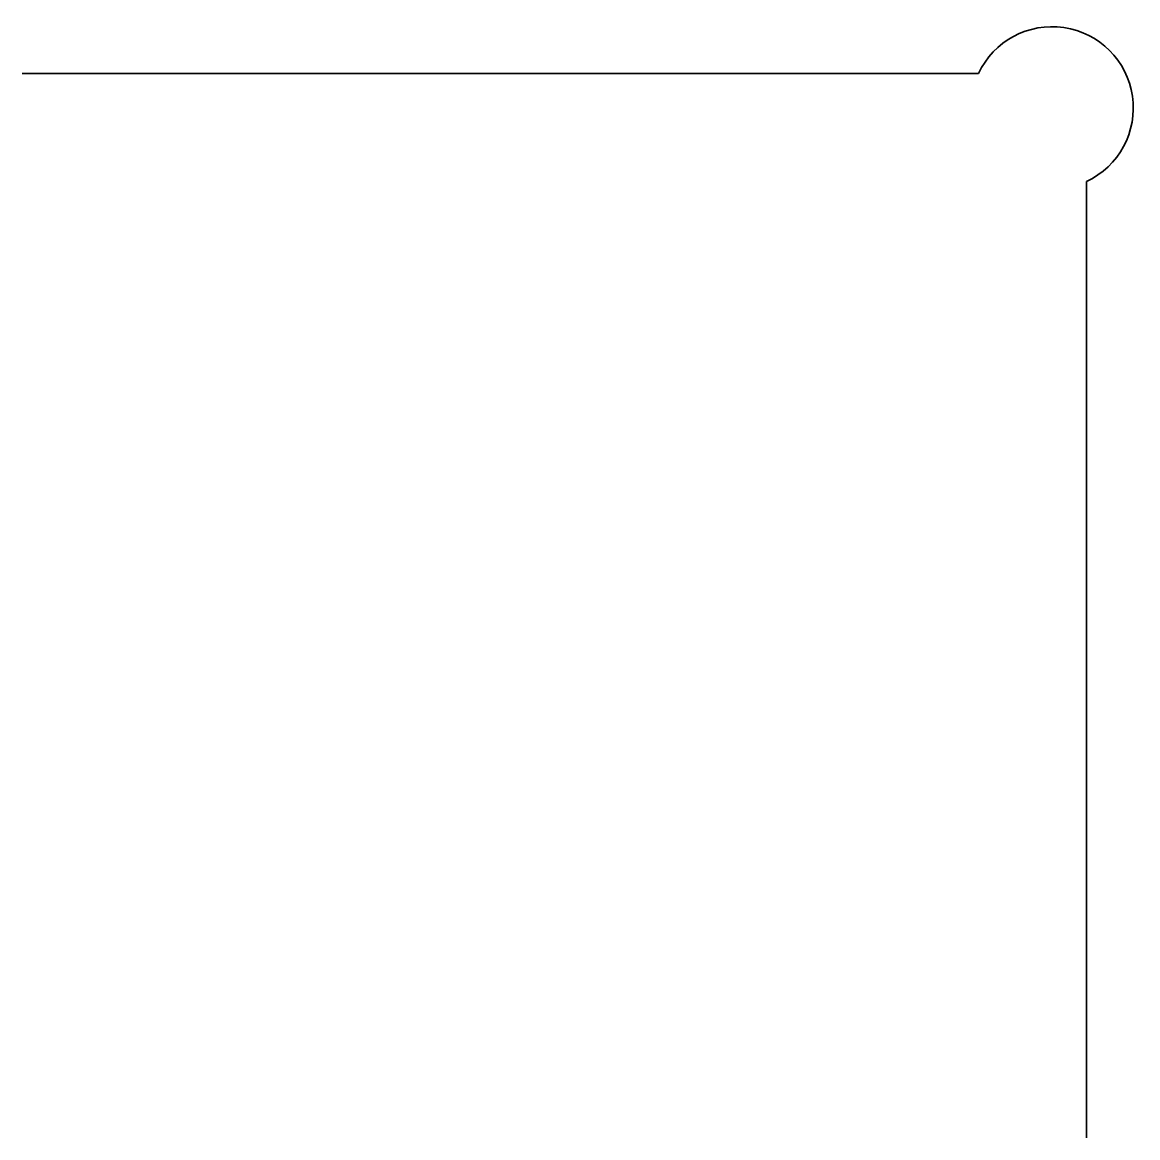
# Model space of a CAD drawing. Header units: metres. Extents: x -30 to 2.5, y -30 to 2.5.
import ezdxf

# ---------------------------------------------------------------- set-up
doc = ezdxf.new("R2010")
doc.units = ezdxf.units.M
doc.layers.add('A-DETL-GENF', color=92, linetype='Continuous', lineweight=18)

# ---------------------------------------------------------------- blocks, each defined once
blk = doc.blocks.new('42 hoekprofiel droogbouw - type 1078-1546529-00_0 Basismaterialen')
at = {"layer": 'A-DETL-GENF', "lineweight": 35}
for p, q in [((-30, 1), (-2.145, 1)), ((1, -2.145), (1, -30))]:
    blk.add_line(p, q, dxfattribs=at)
blk.add_arc((0, 0), 2.366, 295, 155, dxfattribs=at)

msp = doc.modelspace()

# ---------------------------------------------------------------- block references
msp.add_blockref('42 hoekprofiel droogbouw - type 1078-1546529-00_0 Basismaterialen', (0, 0))

doc.saveas('drawing.dxf')
